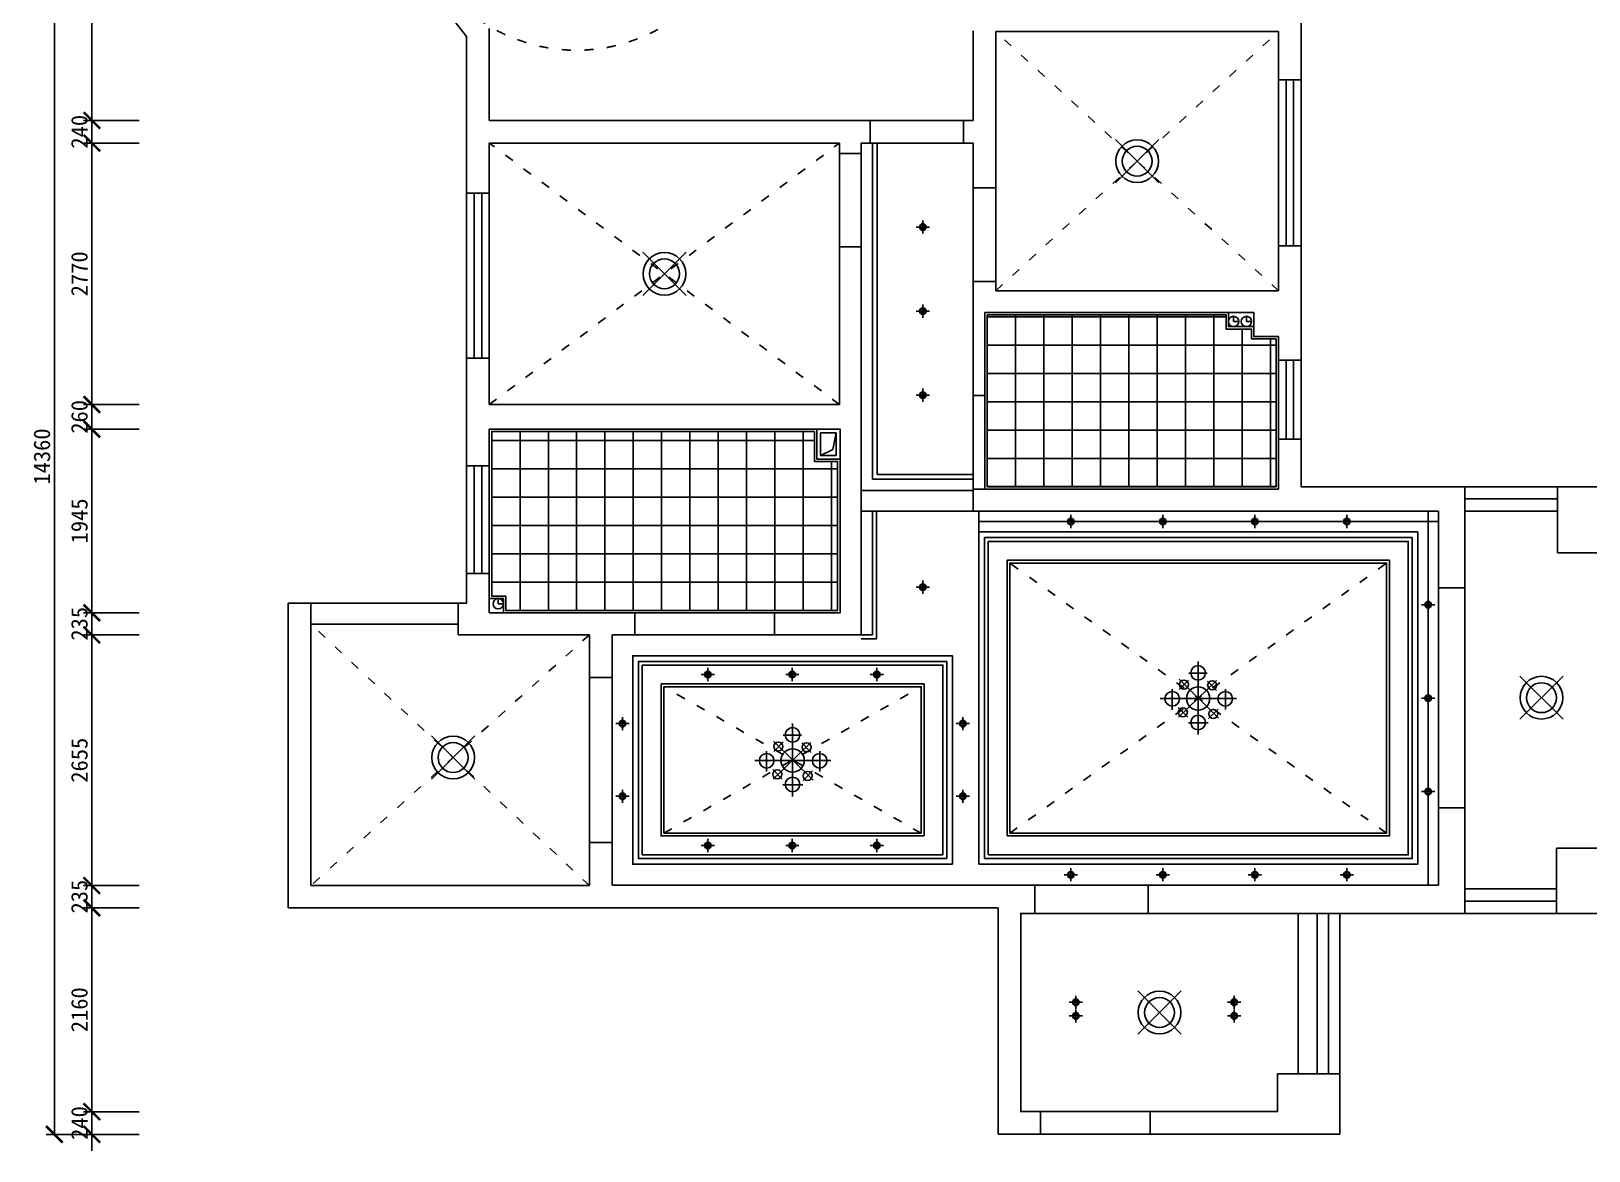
# Model space of a CAD drawing. Header units: millimetres. Extents: x -1705246 to 222838, y -3231245 to 126310.
# Drawn here: x 120853 to 137355, y 58145 to 70005 of the extents above; entities that cross this region are included whole.
import ezdxf

# ---------------------------------------------------------------- set-up
doc = ezdxf.new("R2010")
doc.units = ezdxf.units.MM
doc.header["$PDMODE"] = 35
doc.linetypes.add('ACAD_ISO03W100', pattern=[30, 12, -18])
for name, color, linetype in [('250', 250, 'Continuous'), ('LIGHT', 2, 'Continuous'), ('天花', 2, 'Continuous'), ('家具内线', 8, 'Continuous'), ('家具外线', 1, 'Continuous')]:
    doc.layers.add(name, color=color, linetype=linetype)
doc.styles.get("Standard").update_dxf_attribs({"font": ''})
doc.styles.get('Standard').set_extended_font_data('SimSun')
doc.linetypes.add('FENCELINE1', pattern='A,6.35,-2.54,[133,ltypeshp.shx,S=2.54,R=0,X=-2.54,Y=0],-2.54,25.4', length=36.83)
doc.dimstyles.new('ISO-25', dxfattribs={"dimscale": 70, "dimtxt": 2.5, "dimasz": 2.5, "dimexe": 1.25, "dimexo": 0.625, "dimtad": 1, "dimdec": 0, "dimtxsty": 'Standard', "dimblk": 'ARCHTICK', "dimcen": 2.5, "dimclrd": 251, "dimclre": 251, "dimclrt": 3, "dimadec": 0, "dimazin": 0, "dimtfac": 1, "dimtdec": 0, "dimtix": 1, "dimtmove": 2, "dimatfit": 3, "dimfxl": 1, "dimarcsym": 0})

# ---------------------------------------------------------------- blocks, each defined once
blk = doc.blocks.new('_ArchTick')
at = {"color": 0, "linetype": 'ByBlock', "const_width": 0.15}
blk.add_lwpolyline([(-0.5, -0.5), (0.5, 0.5)], dxfattribs=at)
blk = doc.blocks.new('*D880')
at = {"color": 251, "lineweight": -2}
for p, q in [((121496, 58560), (121496, 58735)), ((121999, 58560), (121408, 58560)), ((121496, 58320), (121496, 58560)), ((121999, 58320), (121408, 58320)), ((121496, 58320), (121496, 58145))]:
    blk.add_line(p, q, dxfattribs=at)
at = {"layer": 'Defpoints', "color": 0}
for p in [(121496, 58560), (122043, 58560), (122043, 58320)]:
    blk.add_point(p, dxfattribs=at)
at = {"color": 251, "lineweight": -2, "xscale": 175, "yscale": 175, "zscale": 175}
for p, rotation in [((121496, 58560), 270), ((121496, 58320), 90)]:
    blk.add_blockref('_ArchTick', p, dxfattribs=dict(at, rotation=rotation))
at = {"color": 3, "insert": (121365, 58440), "char_height": 175, "attachment_point": 5, "rotation": 90}
blk.add_mtext('240', dxfattribs=at)
blk = doc.blocks.new('*D881')
at = {"color": 251, "lineweight": -2}
for p, q in [((121999, 60720), (121408, 60720)), ((121496, 58560), (121496, 60720)), ((121999, 58560), (121408, 58560))]:
    blk.add_line(p, q, dxfattribs=at)
at = {"layer": 'Defpoints', "color": 0}
for p in [(121496, 60720), (122043, 60720), (122043, 58560)]:
    blk.add_point(p, dxfattribs=at)
at = {"color": 251, "lineweight": -2, "xscale": 175, "yscale": 175, "zscale": 175}
for p, rotation in [((121496, 60720), 90), ((121496, 58560), 270)]:
    blk.add_blockref('_ArchTick', p, dxfattribs=dict(at, rotation=rotation))
at = {"color": 3, "insert": (121365, 59640), "char_height": 175, "attachment_point": 5, "rotation": 90}
blk.add_mtext('2160', dxfattribs=at)
blk = doc.blocks.new('*D882')
at = {"color": 251, "lineweight": -2}
for p, q in [((121496, 60955), (121496, 61130)), ((121999, 60955), (121408, 60955)), ((121496, 60720), (121496, 60955)), ((121999, 60720), (121408, 60720)), ((121496, 60720), (121496, 60545))]:
    blk.add_line(p, q, dxfattribs=at)
at = {"layer": 'Defpoints', "color": 0}
for p in [(121496, 60955), (122043, 60955), (122043, 60720)]:
    blk.add_point(p, dxfattribs=at)
at = {"color": 251, "lineweight": -2, "xscale": 175, "yscale": 175, "zscale": 175}
for p, rotation in [((121496, 60955), 270), ((121496, 60720), 90)]:
    blk.add_blockref('_ArchTick', p, dxfattribs=dict(at, rotation=rotation))
at = {"color": 3, "insert": (121365, 60838), "char_height": 175, "attachment_point": 5, "rotation": 90}
blk.add_mtext('235', dxfattribs=at)
blk = doc.blocks.new('*D883')
at = {"color": 251, "lineweight": -2}
for p, q in [((121999, 63610), (121408, 63610)), ((121496, 60955), (121496, 63610)), ((121999, 60955), (121408, 60955))]:
    blk.add_line(p, q, dxfattribs=at)
at = {"layer": 'Defpoints', "color": 0}
for p in [(121496, 63610), (122043, 63610), (122043, 60955)]:
    blk.add_point(p, dxfattribs=at)
at = {"color": 251, "lineweight": -2, "xscale": 175, "yscale": 175, "zscale": 175}
for p, rotation in [((121496, 63610), 90), ((121496, 60955), 270)]:
    blk.add_blockref('_ArchTick', p, dxfattribs=dict(at, rotation=rotation))
at = {"color": 3, "insert": (121365, 62283), "char_height": 175, "attachment_point": 5, "rotation": 90}
blk.add_mtext('2655', dxfattribs=at)
blk = doc.blocks.new('*D884')
at = {"color": 251, "lineweight": -2}
for p, q in [((121496, 63845), (121496, 64020)), ((121999, 63845), (121408, 63845)), ((121496, 63610), (121496, 63845)), ((121999, 63610), (121408, 63610)), ((121496, 63610), (121496, 63435))]:
    blk.add_line(p, q, dxfattribs=at)
at = {"layer": 'Defpoints', "color": 0}
for p in [(121496, 63845), (122043, 63845), (122043, 63610)]:
    blk.add_point(p, dxfattribs=at)
at = {"color": 251, "lineweight": -2, "xscale": 175, "yscale": 175, "zscale": 175}
for p, rotation in [((121496, 63845), 270), ((121496, 63610), 90)]:
    blk.add_blockref('_ArchTick', p, dxfattribs=dict(at, rotation=rotation))
at = {"color": 3, "insert": (121365, 63728), "char_height": 175, "attachment_point": 5, "rotation": 90}
blk.add_mtext('235', dxfattribs=at)
blk = doc.blocks.new('*D885')
at = {"color": 251, "lineweight": -2}
for p, q in [((121999, 65790), (121408, 65790)), ((121496, 63845), (121496, 65790)), ((121999, 63845), (121408, 63845))]:
    blk.add_line(p, q, dxfattribs=at)
at = {"layer": 'Defpoints', "color": 0}
for p in [(121496, 65790), (122043, 65790), (122043, 63845)]:
    blk.add_point(p, dxfattribs=at)
at = {"color": 251, "lineweight": -2, "xscale": 175, "yscale": 175, "zscale": 175}
for p, rotation in [((121496, 65790), 90), ((121496, 63845), 270)]:
    blk.add_blockref('_ArchTick', p, dxfattribs=dict(at, rotation=rotation))
at = {"color": 3, "insert": (121365, 64818), "char_height": 175, "attachment_point": 5, "rotation": 90}
blk.add_mtext('1945', dxfattribs=at)
blk = doc.blocks.new('*D886')
at = {"color": 251, "lineweight": -2}
for p, q in [((121496, 66050), (121496, 66225)), ((121999, 66050), (121408, 66050)), ((121496, 65790), (121496, 66050)), ((121999, 65790), (121408, 65790)), ((121496, 65790), (121496, 65615))]:
    blk.add_line(p, q, dxfattribs=at)
at = {"layer": 'Defpoints', "color": 0}
for p in [(121496, 66050), (122043, 66050), (122043, 65790)]:
    blk.add_point(p, dxfattribs=at)
at = {"color": 251, "lineweight": -2, "xscale": 175, "yscale": 175, "zscale": 175}
for p, rotation in [((121496, 66050), 270), ((121496, 65790), 90)]:
    blk.add_blockref('_ArchTick', p, dxfattribs=dict(at, rotation=rotation))
at = {"color": 3, "insert": (121365, 65920), "char_height": 175, "attachment_point": 5, "rotation": 90}
blk.add_mtext('260', dxfattribs=at)
blk = doc.blocks.new('*D887')
at = {"color": 251, "lineweight": -2}
for p, q in [((121999, 68820), (121408, 68820)), ((121496, 66050), (121496, 68820)), ((121999, 66050), (121408, 66050))]:
    blk.add_line(p, q, dxfattribs=at)
at = {"layer": 'Defpoints', "color": 0}
for p in [(121496, 68820), (122043, 68820), (122043, 66050)]:
    blk.add_point(p, dxfattribs=at)
at = {"color": 251, "lineweight": -2, "xscale": 175, "yscale": 175, "zscale": 175}
for p, rotation in [((121496, 68820), 90), ((121496, 66050), 270)]:
    blk.add_blockref('_ArchTick', p, dxfattribs=dict(at, rotation=rotation))
at = {"color": 3, "insert": (121365, 67435), "char_height": 175, "attachment_point": 5, "rotation": 90}
blk.add_mtext('2770', dxfattribs=at)
blk = doc.blocks.new('*D888')
at = {"color": 251, "lineweight": -2}
for p, q in [((121496, 69060), (121496, 69235)), ((121999, 69060), (121408, 69060)), ((121496, 68820), (121496, 69060)), ((121999, 68820), (121408, 68820)), ((121496, 68820), (121496, 68645))]:
    blk.add_line(p, q, dxfattribs=at)
at = {"layer": 'Defpoints', "color": 0}
for p in [(121496, 69060), (122043, 69060), (122043, 68820)]:
    blk.add_point(p, dxfattribs=at)
at = {"color": 251, "lineweight": -2, "xscale": 175, "yscale": 175, "zscale": 175}
for p, rotation in [((121496, 69060), 270), ((121496, 68820), 90)]:
    blk.add_blockref('_ArchTick', p, dxfattribs=dict(at, rotation=rotation))
at = {"color": 3, "insert": (121365, 68940), "char_height": 175, "attachment_point": 5, "rotation": 90}
blk.add_mtext('240', dxfattribs=at)
blk = doc.blocks.new('*D889')
at = {"color": 251, "lineweight": -2}
for p, q in [((121999, 72420), (121408, 72420)), ((121496, 69060), (121496, 72420)), ((121999, 69060), (121408, 69060))]:
    blk.add_line(p, q, dxfattribs=at)
at = {"layer": 'Defpoints', "color": 0}
for p in [(121496, 72420), (122043, 72420), (122043, 69060)]:
    blk.add_point(p, dxfattribs=at)
at = {"color": 251, "lineweight": -2, "xscale": 175, "yscale": 175, "zscale": 175}
for p, rotation in [((121496, 72420), 90), ((121496, 69060), 270)]:
    blk.add_blockref('_ArchTick', p, dxfattribs=dict(at, rotation=rotation))
at = {"color": 3, "insert": (121365, 70740), "char_height": 175, "attachment_point": 5, "rotation": 90}
blk.add_mtext('3360', dxfattribs=at)
blk = doc.blocks.new('*D923')
at = {"color": 251, "lineweight": -2}
for p, q in [((121452, 72680), (121012, 72680)), ((121099, 58320), (121099, 72680)), ((121452, 58320), (121012, 58320))]:
    blk.add_line(p, q, dxfattribs=at)
at = {"layer": 'Defpoints', "color": 0}
for p in [(121099, 72680), (121496, 72680), (121496, 58320)]:
    blk.add_point(p, dxfattribs=at)
at = {"color": 251, "lineweight": -2, "xscale": 175, "yscale": 175, "zscale": 175}
for p, rotation in [((121099, 72680), 90), ((121099, 58320), 270)]:
    blk.add_blockref('_ArchTick', p, dxfattribs=dict(at, rotation=rotation))
at = {"color": 3, "insert": (120968, 65500), "char_height": 175, "attachment_point": 5, "rotation": 90}
blk.add_mtext('14360', dxfattribs=at)
blk = doc.blocks.new('efd')
at = {"layer": '家具内线'}
for p, q in [((-22696, -712304), (-22696, -712950)), ((-22779, -712408), (-22616, -712408)), ((-22926, -712548), (-22926, -712730)), ((-22534, -712472), (-22868, -712796)), ((-22864, -712460), (-22515, -712806)), ((-22780, -712468), (-22862, -712551)), ((-22613, -712477), (-22533, -712560)), ((-22455, -712548), (-22455, -712728)), ((-23030, -712631), (-22357, -712631)), ((-22871, -712711), (-22788, -712796)), ((-22604, -712807), (-22519, -712724)), ((-22781, -712846), (-22606, -712846))]:
    blk.add_line(p, q, dxfattribs=at)
at = {"layer": '家具外线'}
for centre, radius in [((-22696, -712405), 64.5), ((-22925, -712634), 64.5), ((-22822, -712508), 39.8), ((-22696, -712631), 103), ((-22572, -712514), 39.8), ((-22457, -712634), 64.5), ((-22831, -712753), 39.8), ((-22563, -712767), 39.8), ((-22696, -712843), 64.5)]:
    blk.add_circle(centre, radius, dxfattribs=at)
blk = doc.blocks.new('KHBB')
at = {"color": 1}
blk.add_circle((132665, -152294), 35, dxfattribs=at)
at = {"layer": 'LIGHT', "color": 1, "linetype": 'Continuous'}
for p, q in [((132665, -152194), (132665, -152394)), ((132765, -152294), (132565, -152294))]:
    blk.add_line(p, q, dxfattribs=at)
at = {"layer": 'LIGHT', "linetype": 'Continuous'}
blk.add_circle((132665, -152294), 50, dxfattribs=at)
blk = doc.blocks.new('adsdw33434')
at = {"layer": '天花', "color": 1}
for p, q in [((-382, 382), (382, -382)), ((382, 382), (-382, -382))]:
    blk.add_line(p, q, dxfattribs=at)
for radius in [377, 264]:
    blk.add_circle((0, 0), radius, dxfattribs=at)

msp = doc.modelspace()

# ---------------------------------------------------------------- hatches: boundary and pattern name
h = msp.add_hatch()
h.set_pattern_fill('_USER', color=250, scale=300, style=0, double=1, pattern_type=0)
h.set_pattern_definition([(0, (130981.95, 65180.32), (0, 300), []), (90, (130981.95, 65180.32), (-300, 2e-14), [])])
h.paths.add_polyline_path([(133511.9, 67000.3), (130981.9, 67000.3), (130981.9, 66145.3), (130981.9, 65180.3), (134041.9, 65180.3), (134041.9, 65685.3), (134041.9, 66520.3), (134041.9, 66745.3), (133781.9, 66745.3), (133781.9, 66850.3), (133511.9, 66850.3)])
h = msp.add_hatch()
h.set_pattern_fill('_USER', color=250, scale=300, style=0, double=1, pattern_type=0)
h.set_pattern_definition([(0, (125731.95, 63870.32), (0, 300), []), (90, (125731.95, 63870.32), (-300, 2e-14), [])])
h.paths.add_polyline_path([(129396.9, 65445.3), (129151.9, 65445.3), (129151.9, 65765.3), (125731.9, 65765.3), (125731.9, 65400.3), (125731.9, 64260.3), (125731.9, 64020.3), (125881.9, 64020.3), (125881.9, 63870.3), (127246.9, 63870.3), (128726.9, 63870.3), (129396.9, 63870.3)])

# ---------------------------------------------------------------- linework, layer by layer
for p, q in [((134306.9, 69490.3), (134306.9, 70240.3)), ((125348.9, 70097.1), (125466.9, 69949.7)), ((125706.9, 69060.3), (125706.9, 70034)), ((130831.9, 69060.3), (130831.9, 70010.3)), ((134066.9, 70000.3), (131071.9, 70000.3)), ((131071.9, 68345.3), (131071.9, 70000.3)), ((134066.9, 69490.3), (134066.9, 70000.3)), ((125466.9, 68290.3), (125466.9, 69949.7)), ((134306.9, 69490.3), (134066.9, 69490.3)), ((129741.9, 69060.3), (125706.9, 69060.3)), ((129741.9, 68820.3), (129741.9, 69060.3)), ((130731.9, 68820.3), (130731.9, 69060.3)), ((130731.9, 69060.3), (130831.9, 69060.3)), ((125706.9, 68290.3), (125706.9, 68820.3)), ((129416.9, 68820.3), (125706.9, 68820.3)), ((129416.9, 68710.3), (129416.9, 68820.3)), ((129646.9, 68710.3), (129646.9, 68820.3)), ((129646.9, 68820.3), (129741.9, 68820.3)), ((130831.9, 68820.3), (130731.9, 68820.3)), ((130831.9, 68345.3), (130831.9, 68820.3)), ((129646.9, 68710.3), (129416.9, 68710.3)), ((130831.9, 68345.3), (131071.9, 68345.3)), ((125466.9, 68290.3), (125706.9, 68290.3)), ((129646.9, 67720.3), (129416.9, 67720.3)), ((129416.9, 67720.3), (129416.9, 66050.3)), ((129646.9, 63610.3), (129646.9, 67720.3)), ((134066.9, 67255.3), (134066.9, 67730.3)), ((134066.9, 67730.3), (134306.9, 67730.3)), ((134306.9, 66520.3), (134306.9, 67730.3)), ((130831.9, 66145.3), (130831.9, 67355.3)), ((130831.9, 67355.3), (131071.9, 67355.3)), ((131071.9, 67355.3), (131071.9, 67255.3)), ((131071.9, 67255.3), (134066.9, 67255.3)), ((130956.9, 66145.3), (130956.9, 67025.3)), ((130956.9, 67025.3), (133806.9, 67025.3)), ((133536.9, 66875.3), (133536.9, 67025.3)), ((133806.9, 66770.3), (133806.9, 67025.3)), ((133536.9, 66875.3), (133806.9, 66875.3)), ((134066.9, 66770.3), (133806.9, 66770.3)), ((134066.9, 66520.3), (134066.9, 66770.3)), ((125466.9, 65400.3), (125466.9, 66540.3)), ((125706.9, 66540.3), (125466.9, 66540.3)), ((125706.9, 66050.3), (125706.9, 66540.3)), ((134306.9, 66520.3), (134066.9, 66520.3)), ((129416.9, 66050.3), (125706.9, 66050.3)), ((130831.9, 66145.3), (130956.9, 66145.3)), ((125706.9, 65400.3), (125706.9, 65790.3)), ((125706.9, 65790.3), (129176.9, 65790.3)), ((129176.9, 65790.3), (129176.9, 65470.3)), ((129421.9, 65470.3), (129421.9, 65790.3)), ((134066.9, 65155.3), (134066.9, 65685.3)), ((134066.9, 65685.3), (134306.9, 65685.3)), ((134306.9, 65180.3), (134306.9, 65685.3)), ((125466.9, 65400.3), (125706.9, 65400.3)), ((129176.9, 65470.3), (129421.9, 65470.3)), ((129421.9, 65470.3), (129421.9, 63845.3)), ((130831.9, 64920.3), (130831.9, 65155.3)), ((130831.9, 65155.3), (134066.9, 65155.3)), ((134306.9, 65180.3), (136041.9, 65180.3)), ((136041.9, 64920.3), (136041.9, 65180.3)), ((137021.9, 64920.3), (137021.9, 65180.3)), ((137021.9, 65180.3), (137660.6, 65180.3)), ((135761.9, 64920.3), (130831.9, 64920.3)), ((135761.9, 64110.3), (135761.9, 64920.3)), ((136041.9, 64110.3), (136041.9, 64920.3)), ((137021.9, 64920.3), (137021.9, 64480.3)), ((137021.9, 64480.3), (137660.6, 64480.3)), ((125466.9, 63945.3), (125466.9, 64260.3)), ((125706.9, 64260.3), (125466.9, 64260.3)), ((125706.9, 63845.3), (125706.9, 64260.3)), ((135761.9, 64110.3), (136041.9, 64110.3)), ((123576.9, 60720.3), (123576.9, 63945.3)), ((123816.9, 63945.3), (123576.9, 63945.3)), ((123816.9, 63725.3), (123816.9, 63945.3)), ((125376.9, 63725.3), (125376.9, 63945.3)), ((125376.9, 63945.3), (125466.9, 63945.3)), ((125856.9, 63995.3), (125706.9, 63995.3)), ((125856.9, 63845.3), (125856.9, 63995.3)), ((123816.9, 60955.3), (123816.9, 63725.3)), ((123816.9, 63725.3), (125376.9, 63725.3)), ((125376.9, 63725.3), (125376.9, 63610.3)), ((127246.9, 63845.3), (125706.9, 63845.3)), ((127246.9, 63610.3), (127246.9, 63845.3)), ((128726.9, 63610.3), (128726.9, 63845.3)), ((129421.9, 63845.3), (128726.9, 63845.3)), ((125376.9, 63610.3), (126766.9, 63610.3)), ((126766.9, 63160.3), (126766.9, 63610.3)), ((127006.9, 63160.3), (127006.9, 63610.3)), ((127006.9, 63610.3), (127246.9, 63610.3)), ((128726.9, 63610.3), (129646.9, 63610.3)), ((127006.9, 63160.3), (126766.9, 63160.3)), ((135761.9, 60960.3), (135761.9, 61780.3)), ((135761.9, 61780.3), (136041.9, 61780.3)), ((136041.9, 61780.3), (136041.9, 60920.3)), ((127006.9, 61410.3), (126766.9, 61410.3)), ((126766.9, 61410.3), (126766.9, 60955.3)), ((127006.9, 60960.3), (127006.9, 61410.3)), ((137011.9, 60920.3), (137011.9, 61350.3)), ((137011.9, 61350.3), (137651.2, 61350.3)), ((126766.9, 60955.3), (123816.9, 60955.3)), ((131486.9, 60960.3), (127006.9, 60960.3)), ((131486.9, 60660.3), (131486.9, 60960.3)), ((131486.9, 60660.3), (131486.9, 60960.3)), ((132686.9, 60660.3), (132686.9, 60960.3)), ((132686.9, 60960.3), (135761.9, 60960.3)), ((136041.9, 60920.3), (136041.9, 60660.3)), ((137011.9, 60920.3), (137011.9, 60660.3)), ((131096.9, 60720.3), (123576.9, 60720.3)), ((131096.9, 58320.3), (131096.9, 60720.3)), ((131336.9, 58560.3), (131336.9, 60660.3)), ((131336.9, 60660.3), (131486.9, 60660.3)), ((134476.9, 60660.3), (132686.9, 60660.3)), ((134476.9, 60660.3), (134716.9, 60660.3)), ((134716.9, 60660.3), (136041.9, 60660.3)), ((137011.9, 60660.3), (137651.2, 60660.3)), ((134056.9, 58560.3), (134056.9, 58960.3)), ((134056.9, 58960.3), (134476.9, 58960.3)), ((134476.9, 58960.3), (134716.9, 58960.3)), ((134716.9, 58960.3), (134716.9, 58320.3)), ((131546.9, 58560.3), (131336.9, 58560.3)), ((131546.9, 58320.3), (131546.9, 58560.3)), ((132706.9, 58320.3), (132706.9, 58560.3)), ((132706.9, 58560.3), (134056.9, 58560.3)), ((132706.9, 58320.3), (132706.9, 58560.3)), ((131546.9, 58320.3), (131096.9, 58320.3)), ((132706.9, 58320.3), (134716.9, 58320.3))]:
    msp.add_line(p, q)
at = {"color": 8, "linetype": 'ACAD_ISO03W100', "ltscale": 8}
for p, q in [((131071.9, 67255.3), (134066.9, 70000.3)), ((134066.9, 67255.3), (131071.9, 70000.3)), ((125706.9, 66050.3), (129416.9, 68820.3)), ((129416.9, 66050.3), (125706.9, 68820.3)), ((131221.9, 61510.3), (135211.9, 64370.3)), ((135211.9, 61510.3), (131221.9, 64370.3)), ((126766.9, 60955.3), (123816.9, 63725.3)), ((126766.9, 63610.3), (123816.9, 60955.3)), ((127556.9, 61510.3), (130281.9, 63060.3)), ((130281.9, 61510.3), (127556.9, 63060.3))]:
    msp.add_line(p, q, dxfattribs=at)
at = {"color": 250}
for p, q in [((134066.9, 69490.3), (134066.9, 67730.3)), ((134306.9, 67730.3), (134306.9, 69490.3)), ((130731.9, 69060.3), (129741.9, 69060.3)), ((130731.9, 68820.3), (129741.9, 68820.3)), ((129416.9, 68710.3), (129416.9, 67720.3)), ((129646.9, 68710.3), (129646.9, 67720.3)), ((130831.9, 68345.3), (130831.9, 67355.3)), ((131071.9, 68345.3), (131071.9, 67355.3)), ((125466.9, 66540.3), (125466.9, 68290.3)), ((125706.9, 68290.3), (125706.9, 66540.3)), ((134066.9, 66520.3), (134066.9, 65685.3)), ((134306.9, 65685.3), (134306.9, 66520.3)), ((130831.9, 66145.3), (130831.9, 65155.3)), ((130956.9, 66145.3), (130956.9, 65155.3)), ((129381.9, 65750.3), (129347.4, 65573.3)), ((129347.4, 65573.3), (129216.9, 65510.3)), ((125466.9, 64260.3), (125466.9, 65400.3)), ((125706.9, 65400.3), (125706.9, 64260.3)), ((125706.9, 65400.3), (125706.9, 64260.3)), ((136041.9, 65180.3), (137021.9, 65180.3)), ((136041.9, 64920.3), (137021.9, 64920.3)), ((135761.9, 64110.3), (135761.9, 61780.3)), ((128726.9, 63845.3), (127246.9, 63845.3)), ((127246.9, 63610.3), (128726.9, 63610.3)), ((126766.9, 63160.3), (126766.9, 61410.3)), ((127006.9, 63160.3), (127006.9, 61410.3)), ((136041.9, 60920.3), (137011.9, 60920.3)), ((134276.9, 58960.3), (134276.9, 60660.3)), ((134476.9, 58960.3), (134476.9, 60660.3)), ((134716.9, 58960.3), (134716.9, 60660.3)), ((136041.9, 60660.3), (137011.9, 60660.3)), ((132706.9, 58560.3), (131546.9, 58560.3)), ((131546.9, 58320.3), (132706.9, 58320.3))]:
    msp.add_line(p, q, dxfattribs=at)
at = {"color": 1}
for p, q in [((134146.9, 67730.3), (134146.9, 69490.3)), ((134226.9, 67730.3), (134226.9, 69490.3)), ((129766.9, 68820.3), (129766.9, 65260.3)), ((125546.9, 68290.3), (125546.9, 66540.3)), ((125626.9, 68290.3), (125626.9, 66540.3)), ((134146.9, 65685.3), (134146.9, 66520.3)), ((134226.9, 65685.3), (134226.9, 66520.3)), ((125546.9, 65400.3), (125546.9, 64260.3)), ((125626.9, 65400.3), (125626.9, 64260.3)), ((129766.9, 65260.3), (130831.9, 65260.3)), ((130831.9, 64920.3), (129646.9, 64920.3)), ((129766.9, 64920.3), (129766.9, 63610.3)), ((130891.9, 64700.3), (130891.9, 64920.3)), ((129766.9, 63610.3), (129646.9, 63610.3)), ((127526.9, 61280.3), (127326.9, 61280.3))]:
    msp.add_line(p, q, dxfattribs=at)
at = {"color": 1, "linetype": 'ACAD_ISO03W100', "ltscale": 10}
msp.add_line((130831.9, 65140.3), (129646.9, 65140.3), dxfattribs=at)
at = {"color": 1, "linetype": 'FENCELINE1', "ltscale": 10}
for p, q in [((136041.9, 65050.3), (137021.9, 65050.3)), ((123816.9, 63945.3), (125376.9, 63945.3)), ((137011.9, 60790.3), (136041.9, 60790.3)), ((134596.9, 60660.3), (134596.9, 58960.3))]:
    msp.add_line(p, q, dxfattribs=at)
at = {"color": 3, "linetype": 'FENCELINE1', "ltscale": 5}
for p, q in [((129806.9, 64920.3), (129806.9, 63570.3)), ((129806.9, 63570.3), (129646.9, 63570.3))]:
    msp.add_line(p, q, dxfattribs=at)
at = {"color": 2}
for points in [[(129646.9, 65140.3), (130831.9, 65140.3), (130831.9, 68820.3), (129646.9, 68820.3)], [(134066.9, 66520.3), (134066.9, 66770.3), (133806.9, 66770.3), (133806.9, 66875.3), (133536.9, 66875.3), (133536.9, 67025.3), (130956.9, 67025.3), (130956.9, 66145.3), (130956.9, 65155.3), (134066.9, 65155.3), (134066.9, 65685.3)], [(129176.9, 65790.3), (125706.9, 65790.3), (125706.9, 65400.3), (125706.9, 64260.3), (125706.9, 63995.3), (125856.9, 63995.3), (125856.9, 63845.3), (127246.9, 63845.3), (128726.9, 63845.3), (129421.9, 63845.3), (129421.9, 65470.3), (129176.9, 65470.3)], [(130991.9, 61280.3), (135441.9, 61280.3), (135441.9, 64600.3), (130991.9, 64600.3)], [(130511.9, 61280.3), (127326.9, 61280.3), (127326.9, 63290.3), (130511.9, 63290.3)], [(130511.9, 61280.3), (127326.9, 61280.3), (127326.9, 63290.3), (130511.9, 63290.3)]]:
    msp.add_lwpolyline(points, close=True, dxfattribs=at)
at = {"color": 1}
for points in [[(130831.9, 65260.3), (129766.9, 65260.3), (129766.9, 68820.3)], [(135651.9, 60960.3), (135651.9, 64920.3)], [(130891.9, 64810.3), (135761.9, 64810.3)]]:
    msp.add_lwpolyline(points, dxfattribs=at)
at = {"color": 3, "linetype": 'FENCELINE1', "ltscale": 5}
msp.add_lwpolyline([(130831.9, 65310.3), (129816.9, 65310.3), (129816.9, 68820.3)], dxfattribs=at)
at = {"color": 1}
for points in [[(134041.9, 66520.3), (134041.9, 66745.3), (133781.9, 66745.3), (133781.9, 66850.3), (133511.9, 66850.3), (133511.9, 67000.3), (130981.9, 67000.3), (130981.9, 66145.3), (130981.9, 65180.3), (134041.9, 65180.3), (134041.9, 65685.3)], [(129151.9, 65765.3), (125731.9, 65765.3), (125731.9, 65400.3), (125731.9, 64260.3), (125731.9, 64020.3), (125881.9, 64020.3), (125881.9, 63870.3), (127246.9, 63870.3), (128726.9, 63870.3), (129396.9, 63870.3), (129396.9, 65445.3), (129151.9, 65445.3)], [(131191.9, 61480.3), (135241.9, 61480.3), (135241.9, 64400.3), (131191.9, 64400.3)], [(131221.9, 61510.3), (135211.9, 61510.3), (135211.9, 64370.3), (131221.9, 64370.3)], [(130311.9, 61480.3), (127526.9, 61480.3), (127526.9, 63090.3), (130311.9, 63090.3)], [(130281.9, 61510.3), (127556.9, 61510.3), (127556.9, 63060.3), (130281.9, 63060.3)], [(134276.9, 60660.3), (132686.9, 60660.3), (131486.9, 60660.3), (131336.9, 60660.3), (131336.9, 58560.3), (131546.9, 58560.3), (132706.9, 58560.3), (134056.9, 58560.3), (134056.9, 58960.3), (134276.9, 58960.3)]]:
    msp.add_lwpolyline(points, close=True, dxfattribs=at)
at = {"color": 250}
for points in [[(133591.9, 66985.3), (133591.9, 66930.3), (133646.9, 66930.3)], [(133727.2, 66985.3), (133727.2, 66930.3), (133782.2, 66930.3)], [(125801.9, 63995.3), (125801.9, 63940.3), (125856.9, 63940.3)]]:
    msp.add_lwpolyline(points, dxfattribs=at)
at = {"color": 8}
msp.add_lwpolyline([(129421.9, 65470.3), (129176.9, 65470.3), (129176.9, 65790.3), (129421.9, 65790.3)], close=True, dxfattribs=at)
at = {"color": 250}
for points in [[(129381.9, 65510.3), (129216.9, 65510.3), (129216.9, 65750.3), (129381.9, 65750.3)], [(130891.9, 61180.3), (135541.9, 61180.3), (135541.9, 64700.3), (130891.9, 64700.3)], [(136041.9, 61780.3), (135761.9, 61780.3), (135761.9, 64110.3), (136041.9, 64110.3)], [(130611.9, 61180.3), (127226.9, 61180.3), (127226.9, 63390.3), (130611.9, 63390.3)], [(131486.9, 60960.3), (132686.9, 60960.3), (132686.9, 60660.3), (131486.9, 60660.3)]]:
    msp.add_lwpolyline(points, close=True, dxfattribs=at)
at = {"color": 3, "linetype": 'FENCELINE1', "ltscale": 5}
for points in [[(130951.9, 61240.3), (135481.9, 61240.3), (135481.9, 64640.3), (130951.9, 64640.3)], [(130551.9, 61240.3), (127286.9, 61240.3), (127286.9, 63330.3), (130551.9, 63330.3)]]:
    msp.add_lwpolyline(points, close=True, dxfattribs=at)
at = {"color": 8, "linetype": 'ACAD_ISO03W100', "ltscale": 8}
msp.add_circle((126629.2, 71598.6), 1795.3, dxfattribs=at)
at = {"color": 8}
for centre in [(133591.9, 66930.3), (133727.2, 66930.3), (125801.9, 63940.3)]:
    msp.add_circle(centre, 55, dxfattribs=at)

# ---------------------------------------------------------------- block references
at = {"yscale": 0.6999999999534339, "zscale": 0.7}
for p, xscale in [((37433.8, 174536.3), 0.6999999999534339), ((37433.8, 173646.3), 0.6999999999534339), ((37433.8, 172756.3), 0.6999999999534339), ((39001.3, 171416.3), 0.6999999999534339), ((39976.3, 171416.3), 0.6999999999534339), ((40951.3, 171416.3), 0.6999999999534339), ((41926.3, 171416.3), 0.6999999999534339), ((37433.8, 170721.7), 0.6999999999534339), ((34251.3, 169276.3), 0.6999999999534339), ((223587.6, 169276.3), -0.6999999999534339), ((34251.3, 168506.3), 0.6999999999534339), ((223587.6, 168506.3), -0.6999999999534339), ((35156.3, 167986.3), 0.6999999999534339), ((36051.3, 167986.3), 0.6999999999534339), ((36946.3, 167986.3), 0.6999999999534339)]:
    msp.add_blockref('KHBB', p, dxfattribs=dict(at, xscale=xscale))
at = {"xscale": -0.6999999999534339, "yscale": 0.6999999999534339, "zscale": 0.7, "rotation": 180}
for p in [(42786.3, -42675.7), (35156.3, -43415.7), (36051.3, -43415.7), (36946.3, -43415.7), (42786.3, -43665.7), (42786.3, -44655.7), (39001.3, -45535.7), (39976.3, -45535.7), (40951.3, -45535.7), (41926.3, -45535.7), (39055.6, -46887), (40732.7, -46887), (39055.6, -47032.1), (40732.7, -47032.1)]:
    msp.add_blockref('KHBB', p, dxfattribs=at)
at = {"layer": '250', "color": 251, "xscale": 0.5999999999912689, "yscale": 0.5999999999767169, "zscale": 0.6000000000000001}
for p in [(132569.4, 68627.8), (127561.9, 67435.3), (136852.7, 62945.3), (125323.2, 62311), (132806.9, 59610.3)]:
    msp.add_blockref('adsdw33434', p, dxfattribs=at)
at = {"layer": '250', "color": 1, "xscale": 1.200000000011642, "yscale": 1.200000000069849, "zscale": 1.2}
for p in [(160450.9, 918094), (156154.8, 917437.7)]:
    msp.add_blockref('efd', p, dxfattribs=at)

# ---------------------------------------------------------------- dimensions: what is measured, and where the dimension line sits
at = {"color": 0}
dim = msp.add_linear_dim(base=(121099.4, 72680.3), p1=(121495.9, 58320.3), p2=(121495.9, 72680.3), angle=90, dimstyle='ISO-25', dxfattribs=at)
dim.commit()
dim.dimension.update_dxf_attribs({"geometry": '*D923', "text_midpoint": (120968.1, 65500.3)})
for base, p1, p2, picture, middle in [((121495.9, 72420.3), (122042.9, 69060.3), (122042.9, 72420.3), '*D889', (121364.7, 70740.3)), ((121495.9, 69060.3), (122042.9, 68820.3), (122042.9, 69060.3), '*D888', (121364.7, 68940.3)), ((121495.9, 68820.3), (122042.9, 66050.3), (122042.9, 68820.3), '*D887', (121364.7, 67435.3)), ((121495.9, 66050.3), (122042.9, 65790.3), (122042.9, 66050.3), '*D886', (121364.7, 65920.3)), ((121495.9, 65790.3), (122042.9, 63845.3), (122042.9, 65790.3), '*D885', (121364.7, 64817.8)), ((121495.9, 63845.3), (122042.9, 63610.3), (122042.9, 63845.3), '*D884', (121364.7, 63727.8)), ((121495.9, 63610.3), (122042.9, 60955.3), (122042.9, 63610.3), '*D883', (121364.7, 62282.8)), ((121495.9, 60955.3), (122042.9, 60720.3), (122042.9, 60955.3), '*D882', (121364.7, 60837.8)), ((121495.9, 60720.3), (122042.9, 58560.3), (122042.9, 60720.3), '*D881', (121364.7, 59640.3)), ((121495.9, 58560.3), (122042.9, 58320.3), (122042.9, 58560.3), '*D880', (121364.7, 58440.3))]:
    dim = msp.add_linear_dim(base=base, p1=p1, p2=p2, angle=270, dimstyle='ISO-25')
    dim.commit()
    dim.dimension.update_dxf_attribs({"geometry": picture, "text_midpoint": middle})

doc.saveas('drawing.dxf')
